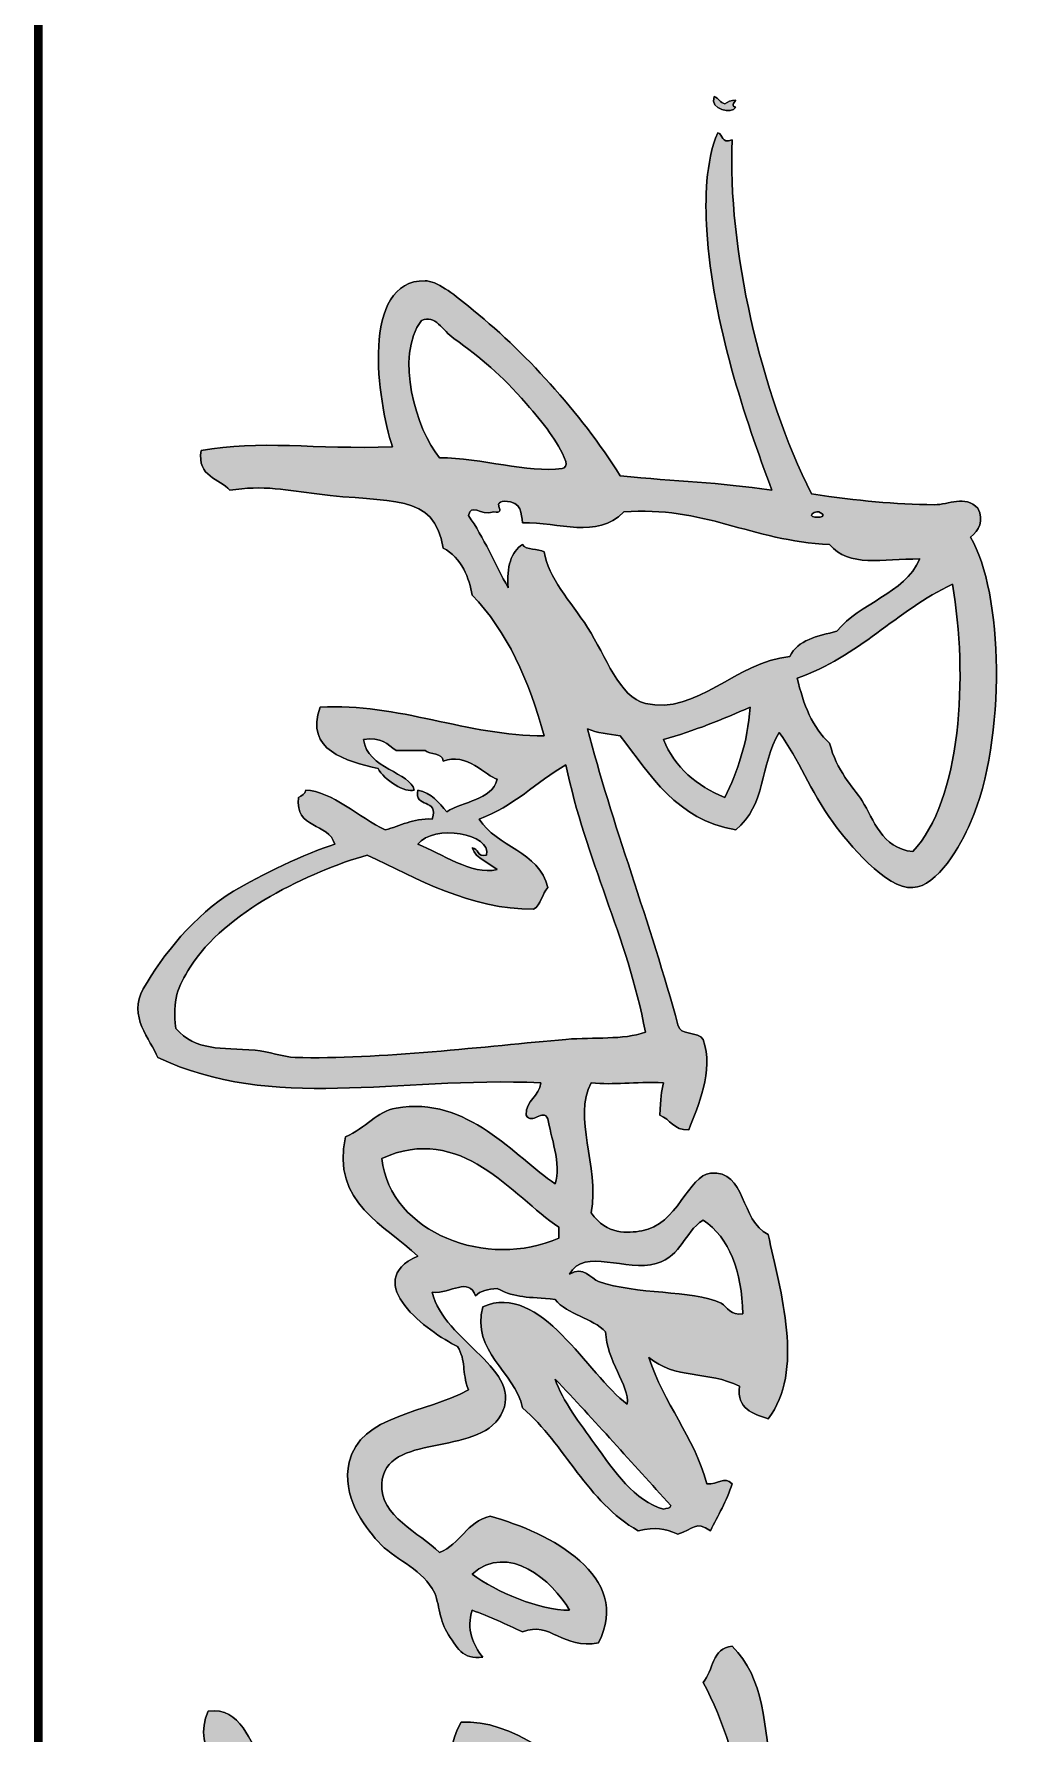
# Model space of a CAD drawing. Extents: x 198753 to 882193, y -399300 to 132460.
# Drawn here: x 309401.7 to 309514.6, y -78158.7 to -77961.6 of the extents above; entities that cross this region are included whole.
import ezdxf

# ---------------------------------------------------------------- set-up
doc = ezdxf.new("R2010")
doc.units = 0
doc.header["$LTSCALE"] = 1000
doc.header["$MEASUREMENT"] = 0
doc.layers.add('00-图签', color=7, linetype='Continuous')
doc.layers.add('00-图签签名_10', color=10, linetype='Continuous')

# ---------------------------------------------------------------- blocks, each defined once
blk = doc.blocks.new('图签信息')
at = {"const_width": 0.05}
blk.add_lwpolyline([(-62.5, 140.7621), (-2.5, 140.7621)], dxfattribs=at)
blk = doc.blocks.new('图签-A1')
at = {"color": 2}
blk.add_blockref('图签信息', (0, 0), dxfattribs=at)
blk = doc.blocks.new('杨振杰')
h = blk.add_hatch(color=256)
edge = h.paths.add_edge_path()
edge.add_spline(control_points=[(6.591, -6.53), (6.629, -6.626), (6.472, -6.89), (6.337, -6.954), (6.252, -7.325), (6.127, -7.817), (5.618, -7.631), (5.566, -6.72), (5.959, -5.906), (5.956, -5.006), (5.304, -5.186), (4.726, -5.441), (4.305, -5.853), (4.12, -5.882), (3.862, -5.971), (3.755, -6.192), (3.097, -6.292), (3.232, -6.808), (3.12, -7.673), (3.078, -7.997), (3.013, -8.311), (3.078, -8.689), (2.934, -8.814), (2.927, -9.075), (2.612, -9.028), (2.485, -8.345), (2.6, -7.697), (2.57, -6.784), (2.023, -6.965), (0.615, -7.162), (0.622, -6.403), (0.624, -6.266), (0.77, -6.08), (0.919, -5.895), (1.447, -5.241), (2.156, -4.588), (2.908, -4.117), (2.976, -3.448), (2.981, -2.975), (3.078, -2.339), (2.228, -2.653), (1.148, -3.03), (0.03, -3.101), (-0.332, -3.124), (-0.767, -3.118), (-1.113, -2.974), (-1.095, -2.908), (-0.98, -2.938), (-1.029, -2.805), (0.235, -2.858), (1.929, -2.475), (3.12, -1.874), (3.201, -1.323), (3.243, -0.906), (3.247, -0.434), (3.248, -0.268), (3.128, -0.077), (3.289, 0.074), (3.435, 0.151), (3.548, 0.087), (3.628, -0.011), (4.266, 0.369), (5.986, 0.416), (6.972, -0.011), (7.235, -0.125), (7.717, -0.395), (7.734, -0.688), (7.753, -1.002), (7.212, -1.445), (6.972, -1.62), (6.585, -1.902), (6.237, -2.014), (5.914, -2.255), (6.302, -2.48), (6.769, -2.406), (7.057, -2.763), (6.936, -3.46), (6.415, -3.758), (5.956, -4.117), (5.933, -4.249), (5.922, -4.393), (5.872, -4.498), (6.943, -4.228), (8.174, -3.753), (9.343, -3.44), (9.477, -3.419), (9.412, -3.198), (9.512, -3.144), (9.888, -3.015), (10.29, -3.207), (10.571, -3.313), (10.581, -3.492), (10.447, -3.528), (10.401, -3.652), (10.201, -3.641), (10.123, -3.634), (10.02, -3.609), (10.006, -3.96), (10.051, -4.186), (10.02, -4.456), (10.433, -4.677), (10.979, -4.358), (11.544, -4.456), (11.809, -4.268), (11.783, -4.033), (11.756, -3.863), (11.691, -3.451), (11.102, -3.313), (11.079, -3.059), (11.04, -2.632), (11.639, -2.716), (11.798, -2.382), (12.465, -2.238), (13.407, -1.952), (13.957, -2.382), (13.897, -2.561), (13.848, -2.752), (13.576, -2.72), (13.394, -3.083), (13.498, -3.482), (13.238, -3.779), (13.786, -3.607), (14.154, -3.255), (14.719, -3.101), (14.734, -2.97), (14.621, -2.899), (14.719, -2.805), (14.926, -2.866), (15.089, -2.972), (15.27, -3.059), (15.15, -3.232), (15.249, -3.259), (15.312, -3.44), (15.236, -3.612), (15.229, -3.689), (15.27, -3.906), (14.934, -4.501), (14.263, -4.762), (13.83, -5.26), (13.394, -5.355), (13.178, -5.867), (12.645, -5.726), (12.346, -5.045), (13.443, -4.502), (13.788, -4.033), (13.565, -4.008), (13.274, -4.28), (12.941, -4.287), (12.773, -4.443), (12.74, -4.734), (12.56, -4.879), (12.526, -5.207), (12.547, -5.329), (12.433, -5.557), (12.438, -5.665), (12.457, -5.758), (12.518, -5.811), (12.292, -5.897), (12.492, -6.09), (12.476, -6.319), (13.055, -6.188), (13.386, -5.22), (13.915, -5.514), (14.41, -5.789), (14.109, -6.871), (14.719, -6.911), (15.098, -6.936), (15.295, -6.467), (15.524, -6.234), (15.431, -5.988), (15.163, -5.918), (15.1, -5.641), (15.293, -4.937), (15.804, -3.968), (16.582, -4.371), (16.671, -4.789), (16.322, -4.932), (16.455, -5.26), (16.367, -5.454), (16.276, -5.645), (16.201, -5.853), (16.419, -5.919), (16.609, -5.845), (16.752, -5.726), (16.785, -5.965), (16.639, -6.033), (16.455, -6.149), (16.308, -6.243), (16.088, -6.231), (15.947, -6.319), (15.699, -6.472), (15.601, -6.771), (15.397, -6.954), (15.207, -7.122), (14.867, -7.384), (14.465, -7.292), (13.911, -7.165), (13.896, -6.391), (13.619, -5.895), (13.395, -5.977), (13.288, -5.919), (13.111, -6.022), (12.943, -6.367), (12.355, -7.172), (12.052, -6.488), (11.696, -6.86), (11.423, -7.511), (10.655, -7.335), (10.549, -7.097), (10.357, -6.967), (10.317, -6.742), (10.168, -5.905), (10.889, -5.346), (11.206, -4.879), (10.976, -4.801), (10.636, -4.935), (10.444, -4.964), (10.313, -5.021), (10.523, -5.152), (10.401, -5.218), (10.212, -5.224), (10.19, -5.063), (10.02, -5.048), (9.947, -6.773), (10.365, -8.174), (9.724, -9.536), (9.515, -9.617), (9.24, -9.892), (8.92, -9.705), (8.522, -9.474), (8.057, -9.11), (7.777, -8.647), (7.591, -8.341), (7.329, -7.797), (7.226, -7.462), (6.968, -7.528), (7.052, -7.936), (6.676, -7.885), (6.657, -7.847), (6.639, -7.809), (6.591, -7.8), (6.603, -7.501), (6.914, -7.174), (7.057, -6.869), (7.012, -6.689), (6.921, -6.554), (6.93, -6.319), (6.679, -6.237), (6.809, -6.536), (6.591, -6.488), (6.625, -6.324), (6.738, -6.239), (6.845, -6.149), (6.715, -5.956), (6.719, -5.627), (6.464, -5.557), (6.431, -5.683), (6.138, -5.924), (6.253, -6.192), (6.144, -6.196), (6.185, -6.349), (6.126, -6.403), (6.126, -6.516), (6.126, -6.629), (6.126, -6.742), (6.058, -6.844), (5.961, -6.916), (5.999, -7.123), (6.342, -7.085), (6.383, -6.568), (6.591, -6.53)], knot_values=[0, 0, 0, 0, 1, 1, 1, 2, 2, 2, 3, 3, 3, 4, 4, 4, 5, 5, 5, 6, 6, 6, 7, 7, 7, 8, 8, 8, 9, 9, 9, 10, 10, 10, 11, 11, 11, 12, 12, 12, 13, 13, 13, 14, 14, 14, 15, 15, 15, 16, 16, 16, 17, 17, 17, 18, 18, 18, 19, 19, 19, 20, 20, 20, 21, 21, 21, 22, 22, 22, 23, 23, 23, 24, 24, 24, 25, 25, 25, 26, 26, 26, 27, 27, 27, 28, 28, 28, 29, 29, 29, 30, 30, 30, 31, 31, 31, 32, 32, 32, 33, 33, 33, 34, 34, 34, 35, 35, 35, 36, 36, 36, 37, 37, 37, 38, 38, 38, 39, 39, 39, 40, 40, 40, 41, 41, 41, 42, 42, 42, 43, 43, 43, 44, 44, 44, 45, 45, 45, 46, 46, 46, 47, 47, 47, 48, 48, 48, 49, 49, 49, 50, 50, 50, 51, 51, 51, 52, 52, 52, 53, 53, 53, 54, 54, 54, 55, 55, 55, 56, 56, 56, 57, 57, 57, 58, 58, 58, 59, 59, 59, 60, 60, 60, 61, 61, 61, 62, 62, 62, 63, 63, 63, 64, 64, 64, 65, 65, 65, 66, 66, 66, 67, 67, 67, 68, 68, 68, 69, 69, 69, 70, 70, 70, 71, 71, 71, 72, 72, 72, 73, 73, 73, 74, 74, 74, 75, 75, 75, 76, 76, 76, 77, 77, 77, 78, 78, 78, 79, 79, 79, 80, 80, 80, 81, 81, 81, 82, 82, 82, 83, 83, 83, 84, 84, 84, 85, 85, 85, 86, 86, 86, 87, 87, 87, 88, 88, 88, 89, 89, 89, 90, 90, 90, 90], degree=3, periodic=0)
edge = h.paths.add_edge_path()
edge.add_spline(control_points=[(4.178, -0.223), (4.489, -0.886), (5.031, -1.317), (5.279, -2.043), (5.586, -1.969), (5.863, -1.865), (6.041, -1.662), (6.366, -1.583), (6.548, -1.39), (6.718, -1.281), (6.93, -1.145), (7.276, -1.057), (7.311, -0.688), (6.715, -0.123), (5.251, -0.036), (4.178, -0.223)], knot_values=[0, 0, 0, 0, 1, 1, 1, 2, 2, 2, 3, 3, 3, 4, 4, 4, 5, 5, 5, 5], degree=3, periodic=0)
edge = h.paths.add_edge_path()
edge.add_spline(control_points=[(3.713, -1.662), (3.672, -2.584), (3.254, -3.146), (3.332, -4.075), (3.657, -4.398), (3.444, -4.827), (3.459, -5.26), (3.353, -5.281), (3.209, -5.259), (3.205, -5.472), (3.218, -5.64), (3.352, -5.425), (3.332, -5.599), (3.378, -5.76), (3.22, -5.863), (3.374, -5.895), (3.63, -5.714), (3.939, -5.585), (4.221, -5.429), (3.976, -5.448), (3.8, -5.398), (3.713, -5.26), (3.783, -5.218), (3.759, -5.08), (3.797, -5.006), (4.105, -4.964), (4.375, -4.699), (4.686, -4.498), (5.022, -4.282), (5.504, -4.13), (5.575, -3.821), (5.716, -3.217), (5.091, -2.766), (5.025, -2.128), (4.83, -2.04), (4.786, -1.802), (4.729, -1.577), (4.391, -1.308), (4.3, -0.793), (3.882, -0.604), (3.881, -1.048), (3.987, -1.437), (3.713, -1.662)], knot_values=[0, 0, 0, 0, 1, 1, 1, 2, 2, 2, 3, 3, 3, 4, 4, 4, 5, 5, 5, 6, 6, 6, 7, 7, 7, 8, 8, 8, 9, 9, 9, 10, 10, 10, 11, 11, 11, 12, 12, 12, 13, 13, 13, 14, 14, 14, 14], degree=3, periodic=0)
edge = h.paths.add_edge_path()
edge.add_spline(control_points=[(3.374, -1.874), (3.412, -1.867), (3.396, -1.64), (3.332, -1.789), (3.321, -1.814), (3.349, -1.878), (3.374, -1.874)], knot_values=[0, 0, 0, 0, 1, 1, 1, 2, 2, 2, 2], degree=3, periodic=0)
edge = h.paths.add_edge_path()
edge.add_spline(control_points=[(5.999, -3.609), (6.328, -3.473), (6.544, -3.223), (6.676, -2.89), (6.374, -2.74), (6.037, -2.625), (5.618, -2.593), (5.763, -2.914), (5.895, -3.247), (5.999, -3.609)], knot_values=[0, 0, 0, 0, 1, 1, 1, 2, 2, 2, 3, 3, 3, 3], degree=3, periodic=0)
edge = h.paths.add_edge_path()
edge.add_spline(control_points=[(11.629, -3.144), (11.786, -3.384), (12.04, -3.377), (12.137, -3.694), (12.245, -4.045), (11.944, -4.536), (12.264, -4.71), (12.162, -4.547), (12.318, -4.458), (12.349, -4.371), (12.507, -3.929), (12.445, -3.286), (12.603, -2.932), (12.656, -2.859), (12.746, -2.821), (12.73, -2.678), (12.225, -2.695), (11.842, -2.834), (11.629, -3.144)], knot_values=[0, 0, 0, 0, 1, 1, 1, 2, 2, 2, 3, 3, 3, 4, 4, 4, 5, 5, 5, 6, 6, 6, 6], degree=3, periodic=0)
edge = h.paths.add_edge_path()
edge.add_spline(control_points=[(13.492, -4.879), (13.755, -4.792), (14.008, -4.589), (14.254, -4.414), (14.569, -4.189), (14.927, -3.946), (15.016, -3.609), (15.006, -3.576), (15.015, -3.526), (14.973, -3.525), (14.478, -3.975), (13.977, -4.419), (13.492, -4.879)], knot_values=[0, 0, 0, 0, 1, 1, 1, 2, 2, 2, 3, 3, 3, 4, 4, 4, 4], degree=3, periodic=0)
edge = h.paths.add_edge_path()
edge.add_spline(control_points=[(6.295, -4.752), (6.496, -5.102), (6.784, -5.364), (6.93, -5.768), (7.264, -5.566), (7.3, -5.066), (7.734, -4.964), (7.805, -5.034), (7.938, -5.043), (7.988, -5.133), (7.988, -5.871), (7.632, -6.493), (7.353, -7.081), (7.542, -7.749), (8.022, -8.756), (8.666, -9.155), (8.906, -9.304), (9.043, -9.364), (9.385, -9.324), (9.651, -9.084), (9.61, -8.803), (9.639, -8.393), (9.651, -8.236), (9.72, -8.07), (9.724, -7.927), (9.749, -6.948), (9.592, -5.674), (9.512, -4.752), (9.483, -4.413), (9.522, -4.09), (9.428, -3.821), (8.288, -4.036), (7.419, -4.522), (6.295, -4.752)], knot_values=[0, 0, 0, 0, 1, 1, 1, 2, 2, 2, 3, 3, 3, 4, 4, 4, 5, 5, 5, 6, 6, 6, 7, 7, 7, 8, 8, 8, 9, 9, 9, 10, 10, 10, 11, 11, 11, 11], degree=3, periodic=0)
edge = h.paths.add_edge_path()
edge.add_spline(control_points=[(15.778, -5.853), (15.987, -5.568), (16.204, -5.066), (16.201, -4.71), (15.856, -4.91), (15.402, -5.427), (15.778, -5.853)], knot_values=[0, 0, 0, 0, 1, 1, 1, 2, 2, 2, 2], degree=3, periodic=0)
edge = h.paths.add_edge_path()
edge.add_spline(control_points=[(2.824, -4.795), (2.814, -4.761), (2.788, -4.745), (2.739, -4.752), (2.486, -4.859), (2.311, -5.003), (2.062, -5.218), (1.72, -5.513), (1.529, -5.741), (1.3, -6.065), (1.205, -6.198), (1.01, -6.283), (1.088, -6.445), (1.509, -6.761), (2.362, -6.509), (2.697, -6.234), (2.697, -5.737), (2.877, -5.206), (2.824, -4.795)], knot_values=[0, 0, 0, 0, 1, 1, 1, 2, 2, 2, 3, 3, 3, 4, 4, 4, 5, 5, 5, 6, 6, 6, 6], degree=3, periodic=0)
edge = h.paths.add_edge_path()
edge.add_spline(control_points=[(11.714, -4.837), (11.346, -5.378), (10.481, -5.983), (10.909, -6.911), (11.788, -6.81), (12.211, -5.665), (11.841, -4.837), (11.798, -4.837), (11.756, -4.837), (11.714, -4.837)], knot_values=[0, 0, 0, 0, 1, 1, 1, 2, 2, 2, 3, 3, 3, 3], degree=3, periodic=0)
edge = h.paths.add_edge_path()
edge.add_spline(control_points=[(7.353, -5.684), (7.1, -5.615), (6.984, -6.305), (7.226, -6.488), (7.329, -6.209), (7.591, -5.865), (7.523, -5.557), (7.44, -5.658), (7.399, -5.8), (7.269, -5.853), (7.269, -5.769), (7.384, -5.799), (7.353, -5.684)], knot_values=[0, 0, 0, 0, 1, 1, 1, 2, 2, 2, 3, 3, 3, 4, 4, 4, 4], degree=3, periodic=0)
h = blk.add_hatch(color=256)
edge = h.paths.add_edge_path()
edge.add_spline(control_points=[(22.551, -1.323), (22.551, -1.45), (22.551, -1.577), (22.551, -1.704), (22.147, -2.005), (21.486, -2.051), (20.943, -2.212), (20.896, -2.988), (20.713, -3.447), (20.773, -4.287), (21.254, -4.236), (21.674, -4.11), (21.958, -4.456), (21.983, -5.639), (20.877, -6.054), (20.519, -6.996), (20.686, -7.099), (20.88, -6.921), (20.985, -6.826), (21.105, -6.82), (21.161, -6.749), (21.281, -6.742), (22.355, -6.109), (23.556, -5.529), (24.752, -4.964), (24.886, -4.901), (25.154, -4.883), (25.176, -4.668), (25.622, -4.664), (26, -4.365), (26.403, -4.202), (26.82, -4.033), (27.251, -3.894), (27.674, -3.736), (28.618, -3.384), (29.505, -3.04), (30.594, -2.805), (31.165, -2.586), (31.849, -2.456), (32.542, -2.339), (33.234, -2.223), (33.964, -1.978), (34.658, -2.128), (34.493, -2.347), (34.205, -2.228), (34.024, -2.255), (33.894, -2.274), (33.765, -2.356), (33.643, -2.382), (33.038, -2.51), (32.448, -2.608), (31.864, -2.763), (30.969, -3), (30.142, -3.255), (29.282, -3.525), (28.99, -3.616), (28.665, -3.713), (28.393, -3.821), (26.655, -4.509), (24.97, -5.264), (23.355, -6.065), (22.546, -6.466), (21.776, -6.944), (20.985, -7.335), (20.167, -7.738), (19.295, -7.987), (18.529, -8.478), (18.282, -8.727), (17.814, -9.149), (17.386, -8.943), (17.328, -8.561), (17.764, -8.452), (17.979, -8.308), (18.688, -7.836), (19.386, -7.287), (20.011, -6.7), (19.985, -6.432), (19.985, -6.502), (20.011, -6.234), (20.152, -6.263), (20.027, -6.557), (20.18, -6.573), (20.421, -6.235), (20.277, -5.512), (20.35, -5.006), (19.732, -5.023), (19.164, -5.406), (18.656, -5.726), (18.321, -5.937), (18.004, -6.264), (17.513, -5.98), (17.472, -5.391), (18.002, -4.767), (18.402, -4.244), (18.693, -3.865), (19.819, -2.532), (19.969, -3.567), (19.951, -3.794), (19.778, -3.435), (19.672, -3.609), (18.909, -4.073), (18.419, -4.812), (18.021, -5.641), (18.254, -5.598), (18.444, -5.414), (18.614, -5.303), (19.152, -4.951), (19.684, -4.708), (20.35, -4.456), (20.33, -3.682), (20.447, -2.91), (20.392, -2.339), (19.203, -2.533), (17.942, -2.655), (17.048, -3.144), (16.913, -3.024), (16.64, -3.043), (16.624, -2.805), (16.991, -2.423), (17.571, -2.428), (18.149, -2.339), (18.507, -2.284), (18.884, -2.14), (19.249, -2.085), (19.656, -2.024), (20.031, -2.001), (20.392, -1.916), (20.451, -1.574), (20.267, -1.252), (20.392, -0.985), (20.385, -0.935), (20.401, -0.909), (20.434, -0.9), (20.469, -0.892), (20.477, -0.857), (20.519, -0.858), (21.233, -1.115), (21.886, -1.045), (22.551, -1.323)], knot_values=[0, 0, 0, 0, 1, 1, 1, 2, 2, 2, 3, 3, 3, 4, 4, 4, 5, 5, 5, 6, 6, 6, 7, 7, 7, 8, 8, 8, 9, 9, 9, 10, 10, 10, 11, 11, 11, 12, 12, 12, 13, 13, 13, 14, 14, 14, 15, 15, 15, 16, 16, 16, 17, 17, 17, 18, 18, 18, 19, 19, 19, 20, 20, 20, 21, 21, 21, 22, 22, 22, 23, 23, 23, 24, 24, 24, 25, 25, 25, 26, 26, 26, 27, 27, 27, 28, 28, 28, 29, 29, 29, 30, 30, 30, 31, 31, 31, 32, 32, 32, 33, 33, 33, 34, 34, 34, 35, 35, 35, 36, 36, 36, 37, 37, 37, 38, 38, 38, 39, 39, 39, 40, 40, 40, 41, 41, 41, 42, 42, 42, 43, 43, 43, 44, 44, 44, 45, 45, 45, 46, 46, 46, 46], degree=3, periodic=0)
edge = h.paths.add_edge_path()
edge.add_spline(control_points=[(20.9, -1.323), (20.9, -1.493), (20.9, -1.662), (20.9, -1.831), (21.346, -1.769), (21.756, -1.672), (22.17, -1.577), (21.953, -1.244), (21.175, -1.237), (20.9, -1.323)], knot_values=[0, 0, 0, 0, 1, 1, 1, 2, 2, 2, 3, 3, 3, 3], degree=3, periodic=0)
edge = h.paths.add_edge_path()
edge.add_spline(control_points=[(27.208, -4.117), (27.25, -4.117), (27.293, -4.117), (27.335, -4.117), (27.335, -4.089), (27.335, -4.061), (27.335, -4.033), (27.293, -4.033), (27.25, -4.033), (27.208, -4.033), (27.208, -4.061), (27.208, -4.089), (27.208, -4.117)], knot_values=[0, 0, 0, 0, 1, 1, 1, 2, 2, 2, 3, 3, 3, 4, 4, 4, 4], degree=3, periodic=0)
edge = h.paths.add_edge_path()
edge.add_spline(control_points=[(20.731, -4.837), (20.758, -5.229), (20.625, -5.651), (20.731, -6.065), (21.027, -5.653), (21.566, -5.265), (21.535, -4.668), (21.232, -4.689), (21.028, -4.683), (20.731, -4.837)], knot_values=[0, 0, 0, 0, 1, 1, 1, 2, 2, 2, 3, 3, 3, 3], degree=3, periodic=0)
edge = h.paths.add_edge_path()
edge.add_spline(control_points=[(24.414, -5.345), (24.426, -5.257), (24.528, -5.408), (24.541, -5.26), (24.494, -5.158), (24.321, -5.326), (24.414, -5.345)], knot_values=[0, 0, 0, 0, 1, 1, 1, 2, 2, 2, 2], degree=3, periodic=0)
edge = h.paths.add_edge_path()
edge.add_spline(control_points=[(23.44, -5.853), (23.558, -5.843), (23.56, -5.719), (23.652, -5.684), (23.528, -5.686), (23.495, -5.781), (23.44, -5.853)], knot_values=[0, 0, 0, 0, 1, 1, 1, 2, 2, 2, 2], degree=3, periodic=0)
edge = h.paths.add_edge_path()
edge.add_spline(control_points=[(19.588, -7.758), (19.583, -7.665), (19.912, -7.692), (19.757, -7.589), (19.737, -7.658), (19.437, -7.658), (19.588, -7.758)], knot_values=[0, 0, 0, 0, 1, 1, 1, 2, 2, 2, 2], degree=3, periodic=0)
edge = h.paths.add_edge_path()
edge.add_spline(control_points=[(18.699, -8.139), (18.556, -8.01), (18.57, -8.295), (18.699, -8.139), (18.699, -8.139), (18.699, -8.139), (18.699, -8.139)], knot_values=[0, 0, 0, 0, 1, 1, 1, 2, 2, 2, 2], degree=3, periodic=0)
h = blk.add_hatch(color=256)
edge = h.paths.add_edge_path()
edge.add_spline(control_points=[(-1.494, -2.763), (-1.457, -2.789), (-1.419, -2.814), (-1.41, -2.763), (-1.329, -2.806), (-1.381, -3.07), (-1.537, -3.017), (-1.522, -2.961), (-1.462, -2.95), (-1.452, -2.89), (-1.474, -2.855), (-1.496, -2.821), (-1.494, -2.763)], knot_values=[0, 0, 0, 0, 1, 1, 1, 2, 2, 2, 3, 3, 3, 4, 4, 4, 4], degree=3, periodic=0)
at = {"lineweight": 0}
for points, knots in [([(6.591, -6.53), (6.629, -6.626), (6.472, -6.89), (6.337, -6.954), (6.252, -7.325), (6.127, -7.817), (5.618, -7.631), (5.566, -6.72), (5.959, -5.906), (5.956, -5.006), (5.304, -5.186), (4.726, -5.441), (4.305, -5.853), (4.12, -5.882), (3.862, -5.971), (3.755, -6.192), (3.097, -6.292), (3.232, -6.808), (3.12, -7.673), (3.078, -7.997), (3.013, -8.311), (3.078, -8.689), (2.934, -8.814), (2.927, -9.075), (2.612, -9.028), (2.485, -8.345), (2.6, -7.697), (2.57, -6.784), (2.023, -6.965), (0.615, -7.162), (0.622, -6.403), (0.624, -6.266), (0.77, -6.08), (0.919, -5.895), (1.447, -5.241), (2.156, -4.588), (2.908, -4.117), (2.976, -3.448), (2.981, -2.975), (3.078, -2.339), (2.228, -2.653), (1.148, -3.03), (0.03, -3.101), (-0.332, -3.124), (-0.767, -3.118), (-1.113, -2.974), (-1.095, -2.908), (-0.98, -2.938), (-1.029, -2.805), (0.235, -2.858), (1.929, -2.475), (3.12, -1.874), (3.201, -1.323), (3.243, -0.906), (3.247, -0.434), (3.248, -0.268), (3.128, -0.077), (3.289, 0.074), (3.435, 0.151), (3.548, 0.087), (3.628, -0.011), (4.266, 0.369), (5.986, 0.416), (6.972, -0.011), (7.235, -0.125), (7.717, -0.395), (7.734, -0.688), (7.753, -1.002), (7.212, -1.445), (6.972, -1.62), (6.585, -1.902), (6.237, -2.014), (5.914, -2.255), (6.302, -2.48), (6.769, -2.406), (7.057, -2.763), (6.936, -3.46), (6.415, -3.758), (5.956, -4.117), (5.933, -4.249), (5.922, -4.393), (5.872, -4.498), (6.943, -4.228), (8.174, -3.753), (9.343, -3.44), (9.477, -3.419), (9.412, -3.198), (9.512, -3.144), (9.888, -3.015), (10.29, -3.207), (10.571, -3.313), (10.581, -3.492), (10.447, -3.528), (10.401, -3.652), (10.201, -3.641), (10.123, -3.634), (10.02, -3.609), (10.006, -3.96), (10.051, -4.186), (10.02, -4.456), (10.433, -4.677), (10.979, -4.358), (11.544, -4.456), (11.809, -4.268), (11.783, -4.033), (11.756, -3.863), (11.691, -3.451), (11.102, -3.313), (11.079, -3.059), (11.04, -2.632), (11.639, -2.716), (11.798, -2.382), (12.465, -2.238), (13.407, -1.952), (13.957, -2.382), (13.897, -2.561), (13.848, -2.752), (13.576, -2.72), (13.394, -3.083), (13.498, -3.482), (13.238, -3.779), (13.786, -3.607), (14.154, -3.255), (14.719, -3.101), (14.734, -2.97), (14.621, -2.899), (14.719, -2.805), (14.926, -2.866), (15.089, -2.972), (15.27, -3.059), (15.15, -3.232), (15.249, -3.259), (15.312, -3.44), (15.236, -3.612), (15.229, -3.689), (15.27, -3.906), (14.934, -4.501), (14.263, -4.762), (13.83, -5.26), (13.394, -5.355), (13.178, -5.867), (12.645, -5.726), (12.346, -5.045), (13.443, -4.502), (13.788, -4.033), (13.565, -4.008), (13.274, -4.28), (12.941, -4.287), (12.773, -4.443), (12.74, -4.734), (12.56, -4.879), (12.526, -5.207), (12.547, -5.329), (12.433, -5.557), (12.438, -5.665), (12.457, -5.758), (12.518, -5.811), (12.292, -5.897), (12.492, -6.09), (12.476, -6.319), (13.055, -6.188), (13.386, -5.22), (13.915, -5.514), (14.41, -5.789), (14.109, -6.871), (14.719, -6.911), (15.098, -6.936), (15.295, -6.467), (15.524, -6.234), (15.431, -5.988), (15.163, -5.918), (15.1, -5.641), (15.293, -4.937), (15.804, -3.968), (16.582, -4.371), (16.671, -4.789), (16.322, -4.932), (16.455, -5.26), (16.367, -5.454), (16.276, -5.645), (16.201, -5.853), (16.419, -5.919), (16.609, -5.845), (16.752, -5.726), (16.785, -5.965), (16.639, -6.033), (16.455, -6.149), (16.308, -6.243), (16.088, -6.231), (15.947, -6.319), (15.699, -6.472), (15.601, -6.771), (15.397, -6.954), (15.207, -7.122), (14.867, -7.384), (14.465, -7.292), (13.911, -7.165), (13.896, -6.391), (13.619, -5.895), (13.395, -5.977), (13.288, -5.919), (13.111, -6.022), (12.943, -6.367), (12.355, -7.172), (12.052, -6.488), (11.696, -6.86), (11.423, -7.511), (10.655, -7.335), (10.549, -7.097), (10.357, -6.967), (10.317, -6.742), (10.168, -5.905), (10.889, -5.346), (11.206, -4.879), (10.976, -4.801), (10.636, -4.935), (10.444, -4.964), (10.313, -5.021), (10.523, -5.152), (10.401, -5.218), (10.212, -5.224), (10.19, -5.063), (10.02, -5.048), (9.947, -6.773), (10.365, -8.174), (9.724, -9.536), (9.515, -9.617), (9.24, -9.892), (8.92, -9.705), (8.522, -9.474), (8.057, -9.11), (7.777, -8.647), (7.591, -8.341), (7.329, -7.797), (7.226, -7.462), (6.968, -7.528), (7.052, -7.936), (6.676, -7.885), (6.657, -7.847), (6.639, -7.809), (6.591, -7.8), (6.603, -7.501), (6.914, -7.174), (7.057, -6.869), (7.012, -6.689), (6.921, -6.554), (6.93, -6.319), (6.679, -6.237), (6.809, -6.536), (6.591, -6.488), (6.625, -6.324), (6.738, -6.239), (6.845, -6.149), (6.715, -5.956), (6.719, -5.627), (6.464, -5.557), (6.431, -5.683), (6.138, -5.924), (6.253, -6.192), (6.144, -6.196), (6.185, -6.349), (6.126, -6.403), (6.126, -6.516), (6.126, -6.629), (6.126, -6.742), (6.058, -6.844), (5.961, -6.916), (5.999, -7.123), (6.342, -7.085), (6.383, -6.568), (6.591, -6.53)], [0, 0, 0, 0, 1, 1, 1, 2, 2, 2, 3, 3, 3, 4, 4, 4, 5, 5, 5, 6, 6, 6, 7, 7, 7, 8, 8, 8, 9, 9, 9, 10, 10, 10, 11, 11, 11, 12, 12, 12, 13, 13, 13, 14, 14, 14, 15, 15, 15, 16, 16, 16, 17, 17, 17, 18, 18, 18, 19, 19, 19, 20, 20, 20, 21, 21, 21, 22, 22, 22, 23, 23, 23, 24, 24, 24, 25, 25, 25, 26, 26, 26, 27, 27, 27, 28, 28, 28, 29, 29, 29, 30, 30, 30, 31, 31, 31, 32, 32, 32, 33, 33, 33, 34, 34, 34, 35, 35, 35, 36, 36, 36, 37, 37, 37, 38, 38, 38, 39, 39, 39, 40, 40, 40, 41, 41, 41, 42, 42, 42, 43, 43, 43, 44, 44, 44, 45, 45, 45, 46, 46, 46, 47, 47, 47, 48, 48, 48, 49, 49, 49, 50, 50, 50, 51, 51, 51, 52, 52, 52, 53, 53, 53, 54, 54, 54, 55, 55, 55, 56, 56, 56, 57, 57, 57, 58, 58, 58, 59, 59, 59, 60, 60, 60, 61, 61, 61, 62, 62, 62, 63, 63, 63, 64, 64, 64, 65, 65, 65, 66, 66, 66, 67, 67, 67, 68, 68, 68, 69, 69, 69, 70, 70, 70, 71, 71, 71, 72, 72, 72, 73, 73, 73, 74, 74, 74, 75, 75, 75, 76, 76, 76, 77, 77, 77, 78, 78, 78, 79, 79, 79, 80, 80, 80, 81, 81, 81, 82, 82, 82, 83, 83, 83, 84, 84, 84, 85, 85, 85, 86, 86, 86, 87, 87, 87, 88, 88, 88, 89, 89, 89, 90, 90, 90, 90]), ([(5.999, -7.123), (5.961, -6.916), (6.058, -6.844), (6.126, -6.742), (6.126, -6.629), (6.126, -6.516), (6.126, -6.403), (6.185, -6.349), (6.144, -6.196), (6.253, -6.192), (6.138, -5.924), (6.431, -5.683), (6.464, -5.557), (6.719, -5.627), (6.715, -5.956), (6.845, -6.149), (6.738, -6.239), (6.625, -6.324), (6.591, -6.488), (6.809, -6.536), (6.679, -6.237), (6.93, -6.319), (6.921, -6.554), (7.012, -6.689), (7.057, -6.869), (6.914, -7.174), (6.603, -7.501), (6.591, -7.8), (6.639, -7.809), (6.657, -7.847), (6.676, -7.885), (7.052, -7.936), (6.968, -7.528), (7.226, -7.462), (7.329, -7.797), (7.591, -8.341), (7.777, -8.647), (8.057, -9.11), (8.522, -9.474), (8.92, -9.705), (9.24, -9.892), (9.515, -9.617), (9.724, -9.536), (10.365, -8.174), (9.947, -6.773), (10.02, -5.048), (10.19, -5.063), (10.212, -5.224), (10.401, -5.218), (10.523, -5.152), (10.313, -5.021), (10.444, -4.964), (10.636, -4.935), (10.976, -4.801), (11.206, -4.879), (10.889, -5.346), (10.168, -5.905), (10.317, -6.742), (10.357, -6.967), (10.549, -7.097), (10.655, -7.335), (11.423, -7.511), (11.696, -6.86), (12.052, -6.488), (12.355, -7.172), (12.943, -6.367), (13.111, -6.022), (13.288, -5.919), (13.395, -5.977), (13.619, -5.895), (13.896, -6.391), (13.911, -7.165), (14.465, -7.292), (14.867, -7.384), (15.207, -7.122), (15.397, -6.954), (15.601, -6.771), (15.699, -6.472), (15.947, -6.319), (16.088, -6.231), (16.308, -6.243), (16.455, -6.149), (16.639, -6.033), (16.785, -5.965), (16.752, -5.726), (16.609, -5.845), (16.419, -5.919), (16.201, -5.853), (16.276, -5.645), (16.367, -5.454), (16.455, -5.26), (16.322, -4.932), (16.671, -4.789), (16.582, -4.371), (15.804, -3.968), (15.293, -4.937), (15.1, -5.641), (15.163, -5.918), (15.431, -5.988), (15.524, -6.234), (15.295, -6.467), (15.098, -6.936), (14.719, -6.911), (14.109, -6.871), (14.41, -5.789), (13.915, -5.514), (13.386, -5.22), (13.055, -6.188), (12.476, -6.319), (12.492, -6.09), (12.292, -5.897), (12.518, -5.811), (12.457, -5.758), (12.438, -5.665), (12.433, -5.557), (12.547, -5.329), (12.526, -5.207), (12.56, -4.879), (12.74, -4.734), (12.773, -4.443), (12.941, -4.287), (13.274, -4.28), (13.565, -4.008), (13.788, -4.033), (13.443, -4.502), (12.346, -5.045), (12.645, -5.726), (13.178, -5.867), (13.394, -5.355), (13.83, -5.26), (14.263, -4.762), (14.934, -4.501), (15.27, -3.906), (15.229, -3.689), (15.236, -3.612), (15.312, -3.44), (15.249, -3.259), (15.15, -3.232), (15.27, -3.059), (15.089, -2.972), (14.926, -2.866), (14.719, -2.805), (14.621, -2.899), (14.734, -2.97), (14.719, -3.101), (14.154, -3.255), (13.786, -3.607), (13.238, -3.779), (13.498, -3.482), (13.394, -3.083), (13.576, -2.72), (13.848, -2.752), (13.897, -2.561), (13.957, -2.382), (13.407, -1.952), (12.465, -2.238), (11.798, -2.382), (11.639, -2.716), (11.04, -2.632), (11.079, -3.059), (11.102, -3.313), (11.691, -3.451), (11.756, -3.863), (11.783, -4.033), (11.809, -4.268), (11.544, -4.456), (10.979, -4.358), (10.433, -4.677), (10.02, -4.456), (10.051, -4.186), (10.006, -3.96), (10.02, -3.609), (10.123, -3.634), (10.201, -3.641), (10.401, -3.652), (10.447, -3.528), (10.581, -3.492), (10.571, -3.313), (10.29, -3.207), (9.888, -3.015), (9.512, -3.144), (9.412, -3.198), (9.477, -3.419), (9.343, -3.44), (8.174, -3.753), (6.943, -4.228), (5.872, -4.498), (5.922, -4.393), (5.933, -4.249), (5.956, -4.117), (6.415, -3.758), (6.936, -3.46), (7.057, -2.763), (6.769, -2.406), (6.302, -2.48), (5.914, -2.255), (6.237, -2.014), (6.585, -1.902), (6.972, -1.62), (7.212, -1.445), (7.753, -1.002), (7.734, -0.688), (7.717, -0.395), (7.235, -0.125), (6.972, -0.011), (5.986, 0.416), (4.266, 0.369), (3.628, -0.011), (3.548, 0.087), (3.435, 0.151), (3.289, 0.074), (3.128, -0.077), (3.248, -0.268), (3.247, -0.434), (3.243, -0.906), (3.201, -1.323), (3.12, -1.874), (1.929, -2.475), (0.235, -2.858), (-1.029, -2.805), (-0.98, -2.938), (-1.095, -2.908), (-1.113, -2.974), (-0.767, -3.118), (-0.332, -3.124), (0.03, -3.101), (1.148, -3.03), (2.228, -2.653), (3.078, -2.339), (2.981, -2.975), (2.976, -3.448), (2.908, -4.117), (2.156, -4.588), (1.447, -5.241), (0.919, -5.895), (0.77, -6.08), (0.624, -6.266), (0.622, -6.403), (0.615, -7.162), (2.023, -6.965), (2.57, -6.784), (2.6, -7.697), (2.485, -8.345), (2.612, -9.028), (2.927, -9.075), (2.934, -8.814), (3.078, -8.689), (3.013, -8.311), (3.078, -7.997), (3.12, -7.673), (3.232, -6.808), (3.097, -6.292), (3.755, -6.192), (3.862, -5.971), (4.12, -5.882), (4.305, -5.853), (4.726, -5.441), (5.304, -5.186), (5.956, -5.006), (5.959, -5.906), (5.566, -6.72), (5.618, -7.631), (6.127, -7.817), (6.252, -7.325), (6.337, -6.954), (6.472, -6.89), (6.629, -6.626), (6.591, -6.53), (6.383, -6.568), (6.342, -7.085), (5.999, -7.123)], [0, 0, 0, 0, 1, 1, 1, 2, 2, 2, 3, 3, 3, 4, 4, 4, 5, 5, 5, 6, 6, 6, 7, 7, 7, 8, 8, 8, 9, 9, 9, 10, 10, 10, 11, 11, 11, 12, 12, 12, 13, 13, 13, 14, 14, 14, 15, 15, 15, 16, 16, 16, 17, 17, 17, 18, 18, 18, 19, 19, 19, 20, 20, 20, 21, 21, 21, 22, 22, 22, 23, 23, 23, 24, 24, 24, 25, 25, 25, 26, 26, 26, 27, 27, 27, 28, 28, 28, 29, 29, 29, 30, 30, 30, 31, 31, 31, 32, 32, 32, 33, 33, 33, 34, 34, 34, 35, 35, 35, 36, 36, 36, 37, 37, 37, 38, 38, 38, 39, 39, 39, 40, 40, 40, 41, 41, 41, 42, 42, 42, 43, 43, 43, 44, 44, 44, 45, 45, 45, 46, 46, 46, 47, 47, 47, 48, 48, 48, 49, 49, 49, 50, 50, 50, 51, 51, 51, 52, 52, 52, 53, 53, 53, 54, 54, 54, 55, 55, 55, 56, 56, 56, 57, 57, 57, 58, 58, 58, 59, 59, 59, 60, 60, 60, 61, 61, 61, 62, 62, 62, 63, 63, 63, 64, 64, 64, 65, 65, 65, 66, 66, 66, 67, 67, 67, 68, 68, 68, 69, 69, 69, 70, 70, 70, 71, 71, 71, 72, 72, 72, 73, 73, 73, 74, 74, 74, 75, 75, 75, 76, 76, 76, 77, 77, 77, 78, 78, 78, 79, 79, 79, 80, 80, 80, 81, 81, 81, 82, 82, 82, 83, 83, 83, 84, 84, 84, 85, 85, 85, 86, 86, 86, 87, 87, 87, 88, 88, 88, 89, 89, 89, 90, 90, 90, 90]), ([(7.311, -0.688), (7.276, -1.057), (6.93, -1.145), (6.718, -1.281), (6.548, -1.39), (6.366, -1.583), (6.041, -1.662), (5.863, -1.865), (5.586, -1.969), (5.279, -2.043), (5.031, -1.317), (4.489, -0.886), (4.178, -0.223), (5.251, -0.036), (6.715, -0.123), (7.311, -0.688)], [0, 0, 0, 0, 1, 1, 1, 2, 2, 2, 3, 3, 3, 4, 4, 4, 5, 5, 5, 5]), ([(4.178, -0.223), (4.489, -0.886), (5.031, -1.317), (5.279, -2.043), (5.586, -1.969), (5.863, -1.865), (6.041, -1.662), (6.366, -1.583), (6.548, -1.39), (6.718, -1.281), (6.93, -1.145), (7.276, -1.057), (7.311, -0.688), (6.715, -0.123), (5.251, -0.036), (4.178, -0.223)], [0, 0, 0, 0, 1, 1, 1, 2, 2, 2, 3, 3, 3, 4, 4, 4, 5, 5, 5, 5]), ([(3.882, -0.604), (4.3, -0.793), (4.391, -1.308), (4.729, -1.577), (4.786, -1.802), (4.83, -2.04), (5.025, -2.128), (5.091, -2.766), (5.716, -3.217), (5.575, -3.821), (5.504, -4.13), (5.022, -4.282), (4.686, -4.498), (4.375, -4.699), (4.105, -4.964), (3.797, -5.006), (3.759, -5.08), (3.783, -5.218), (3.713, -5.26), (3.8, -5.398), (3.976, -5.448), (4.221, -5.429), (3.939, -5.585), (3.63, -5.714), (3.374, -5.895), (3.22, -5.863), (3.378, -5.76), (3.332, -5.599), (3.352, -5.425), (3.218, -5.64), (3.205, -5.472), (3.209, -5.259), (3.353, -5.281), (3.459, -5.26), (3.444, -4.827), (3.657, -4.398), (3.332, -4.075), (3.254, -3.146), (3.672, -2.584), (3.713, -1.662), (3.987, -1.437), (3.881, -1.048), (3.882, -0.604)], [0, 0, 0, 0, 1, 1, 1, 2, 2, 2, 3, 3, 3, 4, 4, 4, 5, 5, 5, 6, 6, 6, 7, 7, 7, 8, 8, 8, 9, 9, 9, 10, 10, 10, 11, 11, 11, 12, 12, 12, 13, 13, 13, 14, 14, 14, 14]), ([(3.713, -1.662), (3.672, -2.584), (3.254, -3.146), (3.332, -4.075), (3.657, -4.398), (3.444, -4.827), (3.459, -5.26), (3.353, -5.281), (3.209, -5.259), (3.205, -5.472), (3.218, -5.64), (3.352, -5.425), (3.332, -5.599), (3.378, -5.76), (3.22, -5.863), (3.374, -5.895), (3.63, -5.714), (3.939, -5.585), (4.221, -5.429), (3.976, -5.448), (3.8, -5.398), (3.713, -5.26), (3.783, -5.218), (3.759, -5.08), (3.797, -5.006), (4.105, -4.964), (4.375, -4.699), (4.686, -4.498), (5.022, -4.282), (5.504, -4.13), (5.575, -3.821), (5.716, -3.217), (5.091, -2.766), (5.025, -2.128), (4.83, -2.04), (4.786, -1.802), (4.729, -1.577), (4.391, -1.308), (4.3, -0.793), (3.882, -0.604), (3.881, -1.048), (3.987, -1.437), (3.713, -1.662)], [0, 0, 0, 0, 1, 1, 1, 2, 2, 2, 3, 3, 3, 4, 4, 4, 5, 5, 5, 6, 6, 6, 7, 7, 7, 8, 8, 8, 9, 9, 9, 10, 10, 10, 11, 11, 11, 12, 12, 12, 13, 13, 13, 14, 14, 14, 14]), ([(22.551, -1.323), (22.551, -1.45), (22.551, -1.577), (22.551, -1.704), (22.147, -2.005), (21.486, -2.051), (20.943, -2.212), (20.896, -2.988), (20.713, -3.447), (20.773, -4.287), (21.254, -4.236), (21.674, -4.11), (21.958, -4.456), (21.983, -5.639), (20.877, -6.054), (20.519, -6.996), (20.686, -7.099), (20.88, -6.921), (20.985, -6.826), (21.105, -6.82), (21.161, -6.749), (21.281, -6.742), (22.355, -6.109), (23.556, -5.529), (24.752, -4.964), (24.886, -4.901), (25.154, -4.883), (25.176, -4.668), (25.622, -4.664), (26, -4.365), (26.403, -4.202), (26.82, -4.033), (27.251, -3.894), (27.674, -3.736), (28.618, -3.384), (29.505, -3.04), (30.594, -2.805), (31.165, -2.586), (31.849, -2.456), (32.542, -2.339), (33.234, -2.223), (33.964, -1.978), (34.658, -2.128), (34.493, -2.347), (34.205, -2.228), (34.024, -2.255), (33.894, -2.274), (33.765, -2.356), (33.643, -2.382), (33.038, -2.51), (32.448, -2.608), (31.864, -2.763), (30.969, -3), (30.142, -3.255), (29.282, -3.525), (28.99, -3.616), (28.665, -3.713), (28.393, -3.821), (26.655, -4.509), (24.97, -5.264), (23.355, -6.065), (22.546, -6.466), (21.776, -6.944), (20.985, -7.335), (20.167, -7.738), (19.295, -7.987), (18.529, -8.478), (18.282, -8.727), (17.814, -9.149), (17.386, -8.943), (17.328, -8.561), (17.764, -8.452), (17.979, -8.308), (18.688, -7.836), (19.386, -7.287), (20.011, -6.7), (19.985, -6.432), (19.985, -6.502), (20.011, -6.234), (20.152, -6.263), (20.027, -6.557), (20.18, -6.573), (20.421, -6.235), (20.277, -5.512), (20.35, -5.006), (19.732, -5.023), (19.164, -5.406), (18.656, -5.726), (18.321, -5.937), (18.004, -6.264), (17.513, -5.98), (17.472, -5.391), (18.002, -4.767), (18.402, -4.244), (18.693, -3.865), (19.819, -2.532), (19.969, -3.567), (19.951, -3.794), (19.778, -3.435), (19.672, -3.609), (18.909, -4.073), (18.419, -4.812), (18.021, -5.641), (18.254, -5.598), (18.444, -5.414), (18.614, -5.303), (19.152, -4.951), (19.684, -4.708), (20.35, -4.456), (20.33, -3.682), (20.447, -2.91), (20.392, -2.339), (19.203, -2.533), (17.942, -2.655), (17.048, -3.144), (16.913, -3.024), (16.64, -3.043), (16.624, -2.805), (16.991, -2.423), (17.571, -2.428), (18.149, -2.339), (18.507, -2.284), (18.884, -2.14), (19.249, -2.085), (19.656, -2.024), (20.031, -2.001), (20.392, -1.916), (20.451, -1.574), (20.267, -1.252), (20.392, -0.985), (20.385, -0.935), (20.401, -0.909), (20.434, -0.9), (20.469, -0.892), (20.477, -0.857), (20.519, -0.858), (21.233, -1.115), (21.886, -1.045), (22.551, -1.323)], [0, 0, 0, 0, 1, 1, 1, 2, 2, 2, 3, 3, 3, 4, 4, 4, 5, 5, 5, 6, 6, 6, 7, 7, 7, 8, 8, 8, 9, 9, 9, 10, 10, 10, 11, 11, 11, 12, 12, 12, 13, 13, 13, 14, 14, 14, 15, 15, 15, 16, 16, 16, 17, 17, 17, 18, 18, 18, 19, 19, 19, 20, 20, 20, 21, 21, 21, 22, 22, 22, 23, 23, 23, 24, 24, 24, 25, 25, 25, 26, 26, 26, 27, 27, 27, 28, 28, 28, 29, 29, 29, 30, 30, 30, 31, 31, 31, 32, 32, 32, 33, 33, 33, 34, 34, 34, 35, 35, 35, 36, 36, 36, 37, 37, 37, 38, 38, 38, 39, 39, 39, 40, 40, 40, 41, 41, 41, 42, 42, 42, 43, 43, 43, 44, 44, 44, 45, 45, 45, 46, 46, 46, 46]), ([(20.519, -0.858), (20.477, -0.857), (20.469, -0.892), (20.434, -0.9), (20.401, -0.909), (20.385, -0.935), (20.392, -0.985), (20.267, -1.252), (20.451, -1.574), (20.392, -1.916), (20.031, -2.001), (19.656, -2.024), (19.249, -2.085), (18.884, -2.14), (18.507, -2.284), (18.149, -2.339), (17.571, -2.428), (16.991, -2.423), (16.624, -2.805), (16.64, -3.043), (16.913, -3.024), (17.048, -3.144), (17.942, -2.655), (19.203, -2.533), (20.392, -2.339), (20.447, -2.91), (20.33, -3.682), (20.35, -4.456), (19.684, -4.708), (19.152, -4.951), (18.614, -5.303), (18.444, -5.414), (18.254, -5.598), (18.021, -5.641), (18.419, -4.812), (18.909, -4.073), (19.672, -3.609), (19.778, -3.435), (19.951, -3.794), (19.969, -3.567), (19.819, -2.532), (18.693, -3.865), (18.402, -4.244), (18.002, -4.767), (17.472, -5.391), (17.513, -5.98), (18.004, -6.264), (18.321, -5.937), (18.656, -5.726), (19.164, -5.406), (19.732, -5.023), (20.35, -5.006), (20.277, -5.512), (20.421, -6.235), (20.18, -6.573), (20.027, -6.557), (20.152, -6.263), (20.011, -6.234), (19.985, -6.502), (19.985, -6.432), (20.011, -6.7), (19.386, -7.287), (18.688, -7.836), (17.979, -8.308), (17.764, -8.452), (17.328, -8.561), (17.386, -8.943), (17.814, -9.149), (18.282, -8.727), (18.529, -8.478), (19.295, -7.987), (20.167, -7.738), (20.985, -7.335), (21.776, -6.944), (22.546, -6.466), (23.355, -6.065), (24.97, -5.264), (26.655, -4.509), (28.393, -3.821), (28.665, -3.713), (28.99, -3.616), (29.282, -3.525), (30.142, -3.255), (30.969, -3), (31.864, -2.763), (32.448, -2.608), (33.038, -2.51), (33.643, -2.382), (33.765, -2.356), (33.894, -2.274), (34.024, -2.255), (34.205, -2.228), (34.493, -2.347), (34.658, -2.128), (33.964, -1.978), (33.234, -2.223), (32.542, -2.339), (31.849, -2.456), (31.165, -2.586), (30.594, -2.805), (29.505, -3.04), (28.618, -3.384), (27.674, -3.736), (27.251, -3.894), (26.82, -4.033), (26.403, -4.202), (26, -4.365), (25.622, -4.664), (25.176, -4.668), (25.154, -4.883), (24.886, -4.901), (24.752, -4.964), (23.556, -5.529), (22.355, -6.109), (21.281, -6.742), (21.161, -6.749), (21.105, -6.82), (20.985, -6.826), (20.88, -6.921), (20.686, -7.099), (20.519, -6.996), (20.877, -6.054), (21.983, -5.639), (21.958, -4.456), (21.674, -4.11), (21.254, -4.236), (20.773, -4.287), (20.713, -3.447), (20.896, -2.988), (20.943, -2.212), (21.486, -2.051), (22.147, -2.005), (22.551, -1.704), (22.551, -1.577), (22.551, -1.45), (22.551, -1.323), (21.886, -1.045), (21.233, -1.115), (20.519, -0.858)], [0, 0, 0, 0, 1, 1, 1, 2, 2, 2, 3, 3, 3, 4, 4, 4, 5, 5, 5, 6, 6, 6, 7, 7, 7, 8, 8, 8, 9, 9, 9, 10, 10, 10, 11, 11, 11, 12, 12, 12, 13, 13, 13, 14, 14, 14, 15, 15, 15, 16, 16, 16, 17, 17, 17, 18, 18, 18, 19, 19, 19, 20, 20, 20, 21, 21, 21, 22, 22, 22, 23, 23, 23, 24, 24, 24, 25, 25, 25, 26, 26, 26, 27, 27, 27, 28, 28, 28, 29, 29, 29, 30, 30, 30, 31, 31, 31, 32, 32, 32, 33, 33, 33, 34, 34, 34, 35, 35, 35, 36, 36, 36, 37, 37, 37, 38, 38, 38, 39, 39, 39, 40, 40, 40, 41, 41, 41, 42, 42, 42, 43, 43, 43, 44, 44, 44, 45, 45, 45, 46, 46, 46, 46]), ([(3.332, -1.789), (3.396, -1.64), (3.412, -1.867), (3.374, -1.874), (3.349, -1.878), (3.321, -1.814), (3.332, -1.789)], [0, 0, 0, 0, 1, 1, 1, 2, 2, 2, 2]), ([(3.374, -1.874), (3.412, -1.867), (3.396, -1.64), (3.332, -1.789), (3.321, -1.814), (3.349, -1.878), (3.374, -1.874)], [0, 0, 0, 0, 1, 1, 1, 2, 2, 2, 2]), ([(-1.494, -2.763), (-1.457, -2.789), (-1.419, -2.814), (-1.41, -2.763), (-1.329, -2.806), (-1.381, -3.07), (-1.537, -3.017), (-1.522, -2.961), (-1.462, -2.95), (-1.452, -2.89), (-1.474, -2.855), (-1.496, -2.821), (-1.494, -2.763)], [0, 0, 0, 0, 1, 1, 1, 2, 2, 2, 3, 3, 3, 4, 4, 4, 4]), ([(-1.452, -2.89), (-1.462, -2.95), (-1.522, -2.961), (-1.537, -3.017), (-1.381, -3.07), (-1.329, -2.806), (-1.41, -2.763), (-1.419, -2.814), (-1.457, -2.789), (-1.494, -2.763), (-1.496, -2.821), (-1.474, -2.855), (-1.452, -2.89)], [0, 0, 0, 0, 1, 1, 1, 2, 2, 2, 3, 3, 3, 4, 4, 4, 4]), ([(5.618, -2.593), (6.037, -2.625), (6.374, -2.74), (6.676, -2.89), (6.544, -3.223), (6.328, -3.473), (5.999, -3.609), (5.895, -3.247), (5.763, -2.914), (5.618, -2.593)], [0, 0, 0, 0, 1, 1, 1, 2, 2, 2, 3, 3, 3, 3]), ([(5.999, -3.609), (6.328, -3.473), (6.544, -3.223), (6.676, -2.89), (6.374, -2.74), (6.037, -2.625), (5.618, -2.593), (5.763, -2.914), (5.895, -3.247), (5.999, -3.609)], [0, 0, 0, 0, 1, 1, 1, 2, 2, 2, 3, 3, 3, 3]), ([(12.73, -2.678), (12.746, -2.821), (12.656, -2.859), (12.603, -2.932), (12.445, -3.286), (12.507, -3.929), (12.349, -4.371), (12.318, -4.458), (12.162, -4.547), (12.264, -4.71), (11.944, -4.536), (12.245, -4.045), (12.137, -3.694), (12.04, -3.377), (11.786, -3.384), (11.629, -3.144), (11.842, -2.834), (12.225, -2.695), (12.73, -2.678)], [0, 0, 0, 0, 1, 1, 1, 2, 2, 2, 3, 3, 3, 4, 4, 4, 5, 5, 5, 6, 6, 6, 6]), ([(11.629, -3.144), (11.786, -3.384), (12.04, -3.377), (12.137, -3.694), (12.245, -4.045), (11.944, -4.536), (12.264, -4.71), (12.162, -4.547), (12.318, -4.458), (12.349, -4.371), (12.507, -3.929), (12.445, -3.286), (12.603, -2.932), (12.656, -2.859), (12.746, -2.821), (12.73, -2.678), (12.225, -2.695), (11.842, -2.834), (11.629, -3.144)], [0, 0, 0, 0, 1, 1, 1, 2, 2, 2, 3, 3, 3, 4, 4, 4, 5, 5, 5, 6, 6, 6, 6]), ([(14.973, -3.525), (15.015, -3.526), (15.006, -3.576), (15.016, -3.609), (14.927, -3.946), (14.569, -4.189), (14.254, -4.414), (14.008, -4.589), (13.755, -4.792), (13.492, -4.879), (13.977, -4.419), (14.478, -3.975), (14.973, -3.525)], [0, 0, 0, 0, 1, 1, 1, 2, 2, 2, 3, 3, 3, 4, 4, 4, 4]), ([(13.492, -4.879), (13.755, -4.792), (14.008, -4.589), (14.254, -4.414), (14.569, -4.189), (14.927, -3.946), (15.016, -3.609), (15.006, -3.576), (15.015, -3.526), (14.973, -3.525), (14.478, -3.975), (13.977, -4.419), (13.492, -4.879)], [0, 0, 0, 0, 1, 1, 1, 2, 2, 2, 3, 3, 3, 4, 4, 4, 4]), ([(9.428, -3.821), (9.522, -4.09), (9.483, -4.413), (9.512, -4.752), (9.592, -5.674), (9.749, -6.948), (9.724, -7.927), (9.72, -8.07), (9.651, -8.236), (9.639, -8.393), (9.61, -8.803), (9.651, -9.084), (9.385, -9.324), (9.043, -9.364), (8.906, -9.304), (8.666, -9.155), (8.022, -8.756), (7.542, -7.749), (7.353, -7.081), (7.632, -6.493), (7.988, -5.871), (7.988, -5.133), (7.938, -5.043), (7.805, -5.034), (7.734, -4.964), (7.3, -5.066), (7.264, -5.566), (6.93, -5.768), (6.784, -5.364), (6.496, -5.102), (6.295, -4.752), (7.419, -4.522), (8.288, -4.036), (9.428, -3.821)], [0, 0, 0, 0, 1, 1, 1, 2, 2, 2, 3, 3, 3, 4, 4, 4, 5, 5, 5, 6, 6, 6, 7, 7, 7, 8, 8, 8, 9, 9, 9, 10, 10, 10, 11, 11, 11, 11]), ([(6.295, -4.752), (6.496, -5.102), (6.784, -5.364), (6.93, -5.768), (7.264, -5.566), (7.3, -5.066), (7.734, -4.964), (7.805, -5.034), (7.938, -5.043), (7.988, -5.133), (7.988, -5.871), (7.632, -6.493), (7.353, -7.081), (7.542, -7.749), (8.022, -8.756), (8.666, -9.155), (8.906, -9.304), (9.043, -9.364), (9.385, -9.324), (9.651, -9.084), (9.61, -8.803), (9.639, -8.393), (9.651, -8.236), (9.72, -8.07), (9.724, -7.927), (9.749, -6.948), (9.592, -5.674), (9.512, -4.752), (9.483, -4.413), (9.522, -4.09), (9.428, -3.821), (8.288, -4.036), (7.419, -4.522), (6.295, -4.752)], [0, 0, 0, 0, 1, 1, 1, 2, 2, 2, 3, 3, 3, 4, 4, 4, 5, 5, 5, 6, 6, 6, 7, 7, 7, 8, 8, 8, 9, 9, 9, 10, 10, 10, 11, 11, 11, 11]), ([(2.697, -6.234), (2.362, -6.509), (1.509, -6.761), (1.088, -6.445), (1.01, -6.283), (1.205, -6.198), (1.3, -6.065), (1.529, -5.741), (1.72, -5.513), (2.062, -5.218), (2.311, -5.003), (2.486, -4.859), (2.739, -4.752), (2.788, -4.745), (2.814, -4.761), (2.824, -4.795), (2.877, -5.206), (2.697, -5.737), (2.697, -6.234)], [0, 0, 0, 0, 1, 1, 1, 2, 2, 2, 3, 3, 3, 4, 4, 4, 5, 5, 5, 6, 6, 6, 6]), ([(2.824, -4.795), (2.814, -4.761), (2.788, -4.745), (2.739, -4.752), (2.486, -4.859), (2.311, -5.003), (2.062, -5.218), (1.72, -5.513), (1.529, -5.741), (1.3, -6.065), (1.205, -6.198), (1.01, -6.283), (1.088, -6.445), (1.509, -6.761), (2.362, -6.509), (2.697, -6.234), (2.697, -5.737), (2.877, -5.206), (2.824, -4.795)], [0, 0, 0, 0, 1, 1, 1, 2, 2, 2, 3, 3, 3, 4, 4, 4, 5, 5, 5, 6, 6, 6, 6]), ([(16.201, -4.71), (16.204, -5.066), (15.987, -5.568), (15.778, -5.853), (15.402, -5.427), (15.856, -4.91), (16.201, -4.71)], [0, 0, 0, 0, 1, 1, 1, 2, 2, 2, 2]), ([(15.778, -5.853), (15.987, -5.568), (16.204, -5.066), (16.201, -4.71), (15.856, -4.91), (15.402, -5.427), (15.778, -5.853)], [0, 0, 0, 0, 1, 1, 1, 2, 2, 2, 2]), ([(11.841, -4.837), (12.211, -5.665), (11.788, -6.81), (10.909, -6.911), (10.481, -5.983), (11.346, -5.378), (11.714, -4.837), (11.756, -4.837), (11.798, -4.837), (11.841, -4.837)], [0, 0, 0, 0, 1, 1, 1, 2, 2, 2, 3, 3, 3, 3]), ([(11.714, -4.837), (11.346, -5.378), (10.481, -5.983), (10.909, -6.911), (11.788, -6.81), (12.211, -5.665), (11.841, -4.837), (11.798, -4.837), (11.756, -4.837), (11.714, -4.837)], [0, 0, 0, 0, 1, 1, 1, 2, 2, 2, 3, 3, 3, 3]), ([(7.269, -5.853), (7.399, -5.8), (7.44, -5.658), (7.523, -5.557), (7.591, -5.865), (7.329, -6.209), (7.226, -6.488), (6.984, -6.305), (7.1, -5.615), (7.353, -5.684), (7.384, -5.799), (7.269, -5.769), (7.269, -5.853)], [0, 0, 0, 0, 1, 1, 1, 2, 2, 2, 3, 3, 3, 4, 4, 4, 4]), ([(7.353, -5.684), (7.1, -5.615), (6.984, -6.305), (7.226, -6.488), (7.329, -6.209), (7.591, -5.865), (7.523, -5.557), (7.44, -5.658), (7.399, -5.8), (7.269, -5.853), (7.269, -5.769), (7.384, -5.799), (7.353, -5.684)], [0, 0, 0, 0, 1, 1, 1, 2, 2, 2, 3, 3, 3, 4, 4, 4, 4])]:
    blk.add_open_spline(points, degree=3, knots=knots, dxfattribs=at)

msp = doc.modelspace()

# ---------------------------------------------------------------- block references
at = {"layer": '00-图签', "xscale": 20, "yscale": 20, "zscale": 20, "rotation": 270}
msp.add_blockref('图签-A1', (306586.95, -78350.85), dxfattribs=at)
at = {"layer": '00-图签签名_10', "xscale": 9.900000000000002, "yscale": 9.900000000000002, "zscale": 9.900000000000002, "rotation": 270}
msp.add_blockref('杨振杰', (309510.45, -77984.1), dxfattribs=at)

doc.saveas('drawing.dxf')
